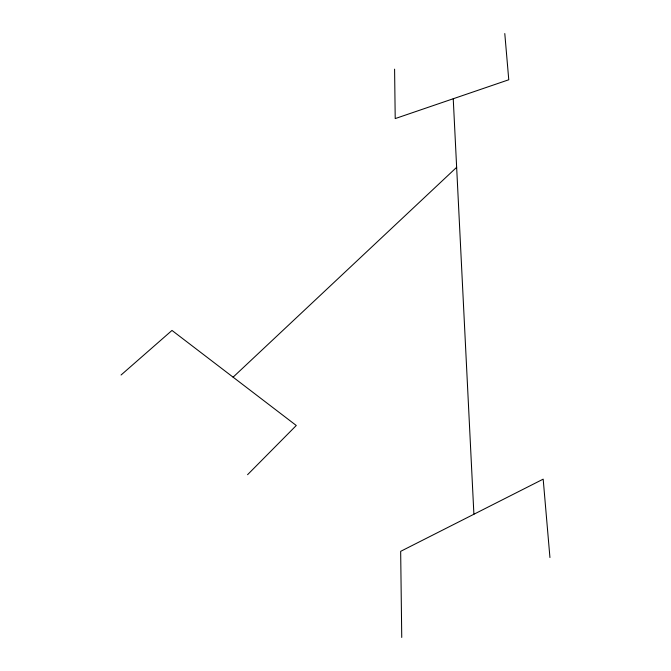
<?xml version="1.0" encoding="UTF-8"?>
<svg xmlns="http://www.w3.org/2000/svg" width="671" height="671" viewBox="0 0 671 671"><rect width="100%" height="100%" fill="white"/><g stroke="black" fill="none" stroke-linecap="round" stroke-linejoin="round"><path stroke-width="1.01" d="M247.565 474.691L296.28 425.489L171.986 330.434L121.065 375.005M233.097 377.169L456.649 167.314M504.785 33.55L508.769 79.765L395.211 118.582L394.59 69.155M549.935 557.526L543.183 479.153L400.662 551.336L401.744 637.45M453.235 98.746L473.902 514.246"/></g></svg>
